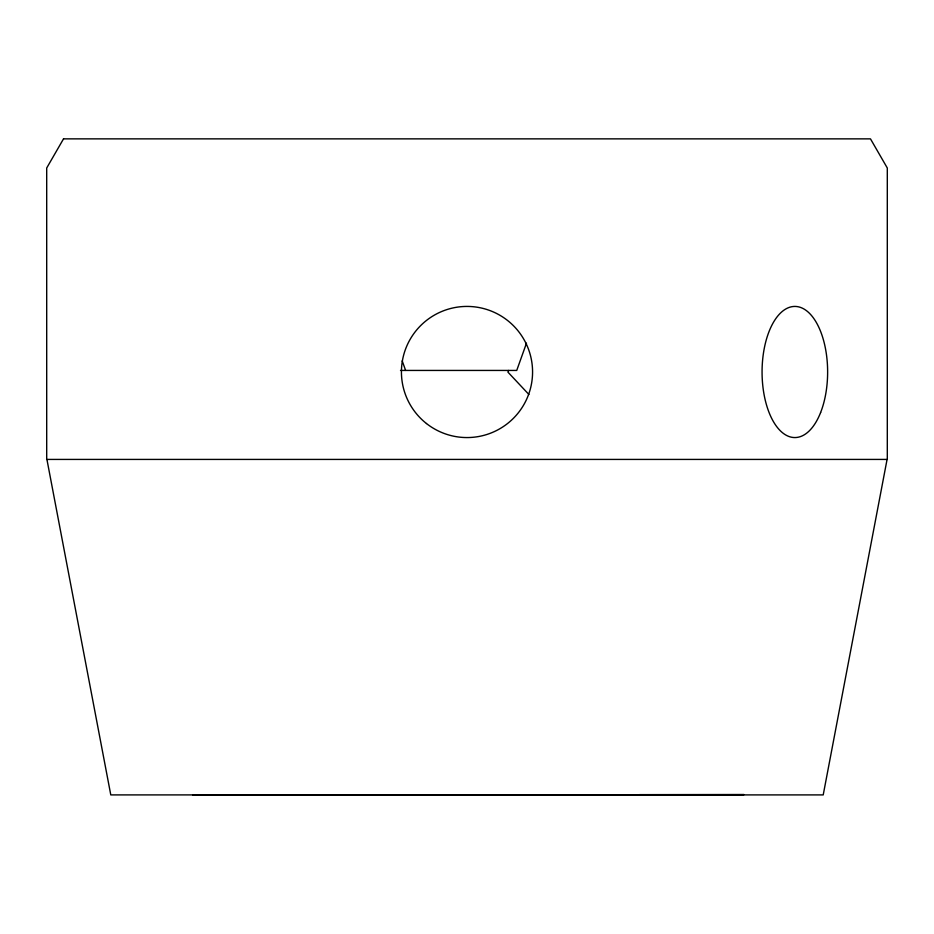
<?xml version="1.0" encoding="UTF-8"?>
<svg xmlns="http://www.w3.org/2000/svg" width="934" height="934" viewBox="0 0 934 934"><rect width="100%" height="100%" fill="white"/><g stroke="black" fill="none" stroke-linecap="round" stroke-linejoin="round"><path stroke-width="1.4" d="M887.078 459.423L823.216 794.904L110.784 794.904L46.922 459.423M526.484 343.175L516.736 370.436L400.511 370.436M508.598 370.436L507.944 372.141L528.901 394.487M376.46 794.857L192.602 795.126L744.036 794.612L639.568 794.636M619.522 794.904L629.644 794.892M633.836 794.881L670.682 794.904M302.768 794.892L314.478 794.904M402.204 360.898L405.613 370.436M63.524 138.862L46.7 168.003L46.7 459.423L887.3 459.423L887.3 168.003L870.476 138.862L63.524 138.862M426.453 423.522A65.567 65.567 0 0 0 531.901 381.341A65.567 65.567 0 0 0 442.646 311.115A65.567 65.567 0 0 0 426.453 423.522M820.612 412.536A65.567 32.783 -90 0 0 799.516 307.099A65.567 32.783 -90 0 0 764.409 396.343A65.567 32.783 -90 0 0 820.612 412.536"/></g></svg>
